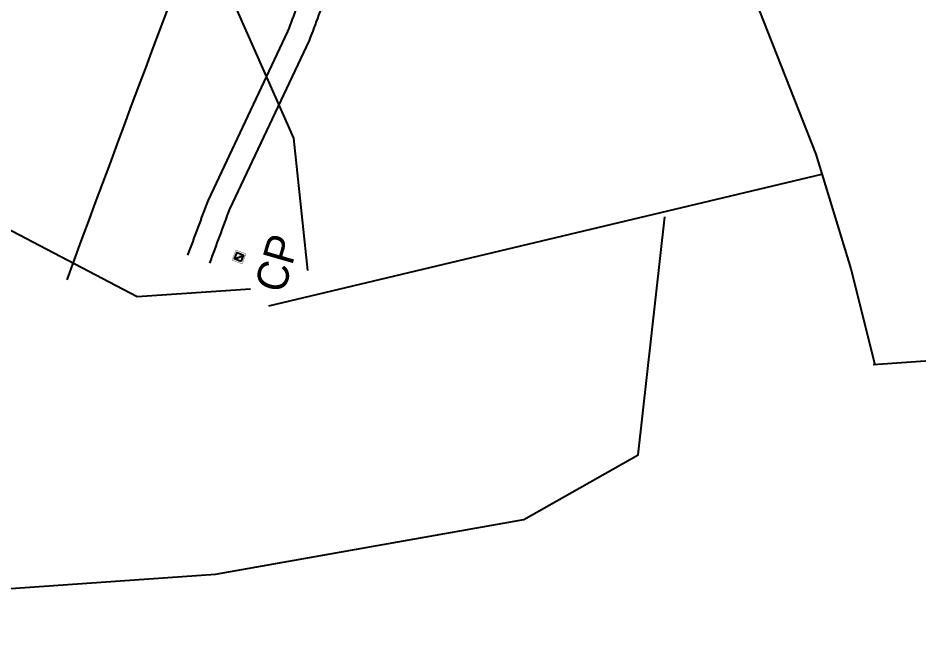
# Model space of a CAD drawing. Header units: millimetres. Extents: x 219390 to 221240, y 444648 to 450301.
# Drawn here: x 220054.9 to 220112.9, y 447764.8 to 447804.1 of the extents above; entities that cross this region are included whole.
import ezdxf
from ezdxf.enums import TextEntityAlignment as Align

# ---------------------------------------------------------------- set-up
doc = ezdxf.new("R2010")
doc.units = ezdxf.units.MM
for name, color, linetype in [('[도면]U형 V형 측구', 4, 'Continuous'), ('[도면]노면측구', 5, 'Continuous'), ('[도면]선배수집수정', 4, 'Continuous'), ('[도면]연속배수시설', 152, 'Continuous')]:
    doc.layers.add(name, color=color, linetype=linetype)
doc.styles.add('Han_Romanstyle', font='Dotum.TTF')
doc.styles.get("Standard").update_dxf_attribs({"font": 'arial.ttf'})
doc.styles.add('돋움', font='Dotum.TTF')
doc.linetypes.add('H-DICHD022', pattern='A,0.9,[32,kosdic.shx,S=0.1,R=0,X=0,Y=0],-0.333333,["D2-2",Standard,S=0.2,R=0,X=0,Y=-0.1],-0.816667', length=2.05)
doc.linetypes.add('H-DICHD04', pattern='A,0.9,[32,kscals.shx,S=0.1,R=0,X=0,Y=0],-0.333333,["D4",Standard,S=0.2,R=0,X=0,Y=-0.1],-0.416667', length=1.65)
doc.linetypes.add('H-DICHL022', pattern='A,0.9,[32,kosdic.shx,S=0.1,R=0,X=0,Y=0],-0.333333,["L2-2",Standard,S=0.2,R=0,X=0,Y=-0.1],-0.816667', length=2.05)
doc.linetypes.add('H-DICHM08', pattern='A,0.9,[32,kosdic.shx,S=0.1,R=0,X=0,Y=0],-0.333333,["M8",Standard,S=0.2,R=0,X=0,Y=-0.1],-0.416667', length=1.649999999999999)
doc.linetypes.add('H-DICHS01', pattern='A,0.9,[32,kosdic.shx,S=0.1,R=0,X=0,Y=0],-0.35,["S1",Standard,S=0.2,R=0,X=0,Y=-0.1],-0.4417462482946794', length=1)
doc.linetypes.add('H-DICHV01', pattern='A,0.9,[32,kscals.shx,S=0.1,R=360,X=0,Y=0],-0.333333,["V1",Standard,S=0.2,R=360,X=0,Y=-0.1],-0.416667', length=1.65)
doc.linetypes.add('H-DICHV01R', pattern='A,0.9,[32,kscals.shx,S=0.1,R=0,X=0,Y=0],-0.666667,["V1",Standard,S=0.2,R=180,X=0,Y=0.1],-0.083333', length=1.65)

# ---------------------------------------------------------------- blocks, each defined once
blk = doc.blocks.new('A$C4A554AB3')
at = {"layer": '[도면]선배수집수정', "color": 0, "const_width": 0.02}
blk.add_lwpolyline([(0.00562103044510065, 0.006293829333278211), (0.00562103050694629, 0.696293829332878), (0.6956210306136391, 0.6962938294079113), (0.6956210304451552, 0.006293829333278211)], close=True, dxfattribs=at)
at = {"layer": '[도면]선배수집수정', "color": 0}
blk.add_lwpolyline([(0.1256210304636362, 0.1262938293331691), (0.1256210304881925, 0.5762938293402631), (0.5756210305632713, 0.5762938294002897), (0.5756210304957413, 0.1262938293331691)], close=True, dxfattribs=at)

msp = doc.modelspace()

# ---------------------------------------------------------------- linework, layer by layer
at = {"layer": '[도면]U형 V형 측구', "color": 4, "linetype": 'H-DICHV01R', "ltscale": 10, "flags": 128}
msp.add_lwpolyline([(220090.2499326579, 447831.8101476702), (220096.2260721611, 447820.7226728662), (220106.2284623796, 447795.3010968615), (220108.4786395674, 447787.9291353842), (220110.0432870262, 447781.7694796913)], dxfattribs=at)
at = {"layer": '[도면]U형 V형 측구', "color": 4, "linetype": 'H-DICHV01', "ltscale": 10, "flags": 128}
for points in [[(220071.0295466342, 447785.5465083689), (220106.6209284136, 447794.01531168)], [(220032.5250272189, 447764.7991835735), (220046.4093070505, 447766.7774878953), (220067.5961491177, 447768.2640251767), (220087.4475277552, 447771.7830299037), (220094.7984149217, 447775.9514611171), (220096.5059274836, 447791.2812638661)], [(220109.9258143189, 447781.7612308941), (220157.3031513782, 447785.0880125267), (220174.761453643, 447781.006978018), (220180.1837929449, 447779.2555435263), (220182.6507266893, 447772.5351458865), (220183.2891904839, 447769.2091855574)]]:
    msp.add_lwpolyline(points, dxfattribs=at)
at = {"layer": '[도면]노면측구', "color": 4, "linetype": 'H-DICHD022', "ltscale": 10, "flags": 128}
msp.add_lwpolyline([(220032.2914743041, 447779.7210424547, -0.007149669665671688), (220067.8658968327, 447873.2851266394, -0.007149669665671688)], format="xyb", dxfattribs=at)
at = {"layer": '[도면]노면측구', "color": 4, "linetype": 'H-DICHD04', "ltscale": 10, "flags": 128}
msp.add_lwpolyline([(220058.0320375909, 447787.2228148251, -0.006162849246677612), (220088.4558474671, 447866.6308194112)], format="xyb", dxfattribs=at)
at = {"layer": '[도면]노면측구', "color": 4, "linetype": 'H-DICHM08', "ltscale": 8, "flags": 128}
msp.add_lwpolyline([(220073.5373047114, 447787.8236246284), (220072.6376985168, 447796.3367497425), (220062.7538717098, 447818.6710448792), (220055.7277688106, 447834.6349768585), (220056.2694454381, 447836.7038684472), (220071.2831904534, 447833.9107399538), (220088.2062202753, 447831.896141447)], dxfattribs=at)
at = {"layer": '[도면]노면측구', "color": 4, "linetype": 'H-DICHL022', "ltscale": 10, "flags": 128}
msp.add_lwpolyline([(220067.2228277353, 447788.2907920638, -0.0002696104673917625), (220068.5139584799, 447791.7703749923), (220073.6388851649, 447802.6291183173, -0.000126086893874656), (220074.2494630096, 447804.2533265937, -0.0007336819987617345), (220077.818574842, 447813.6982404063), (220081.1498833267, 447825.2342457613, -0.0007297439074220247), (220084.7609770187, 447834.6082598176, -0.0007297439074220247)], format="xyb", dxfattribs=at)
at = {"layer": '[도면]노면측구', "color": 4, "linetype": 'H-DICHM08', "ltscale": 8, "elevation": 165, "flags": 128}
msp.add_lwpolyline([(220020.175366496, 447772.6694834108), (220028.5064637365, 447774.4270745484), (220031.9913669405, 447779.5554679458), (220034.5148235338, 447797.3675453391), (220035.2372636712, 447799.1592595598), (220048.6778831731, 447793.3910879808), (220062.5555925684, 447786.15184547), (220069.837493274, 447786.6290318168)], dxfattribs=at)
at = {"layer": '[도면]선배수집수정', "color": 4}
msp.add_lwpolyline([(220068.8114234943, 447788.5694556297), (220069.393867666, 447788.7900189556)], dxfattribs=at)
at = {"layer": '[도면]연속배수시설', "color": 4, "linetype": 'H-DICHS01', "ltscale": 10, "flags": 128}
for points in [[(220031.1744617514, 447779.5757215568, -0.008685018539003126), (220074.7316250312, 447893.1350346528, -0.006454786911052478)], [(220065.8162391124, 447788.8118567873, -0.0002742491841344544), (220067.1301893764, 447792.3528373418), (220072.256231042, 447803.2139430983, -0.0001216366121388101), (220072.8455290872, 447804.7815022667, -0.0007292317129688147), (220076.3944548901, 447814.1732507371), (220079.7264881353, 447825.7117658689, -0.0007343826285451785), (220083.3620326225, 447835.1495126018, -0.0007343826285451785)]]:
    msp.add_lwpolyline(points, format="xyb", dxfattribs=at)

# ---------------------------------------------------------------- block references
at = {"layer": '[도면]선배수집수정', "color": 4, "rotation": 68.36533326365223}
msp.add_blockref('A$C4A554AB3', (220069.3026329665, 447788.2347726573), dxfattribs=at)

# ---------------------------------------------------------------- texts
at = {"layer": '[도면]선배수집수정', "color": 4, "ltscale": 20, "style": 'Han_Romanstyle'}
msp.add_text('CP', height=2, rotation=73.87960087234352, dxfattribs=at).set_placement((220071.9937543128, 447786.273212658))
at = {"layer": '[도면]선배수집수정', "color": 4, "linetype": 'ByBlock', "style": '돋움', "width": 0.4}
msp.add_text('선배수-노측', height=0.2, rotation=68.36533326388044, dxfattribs=at).set_placement((220069.1097967299, 447788.6978949404), align=Align.MIDDLE_CENTER)

doc.saveas('drawing.dxf')
